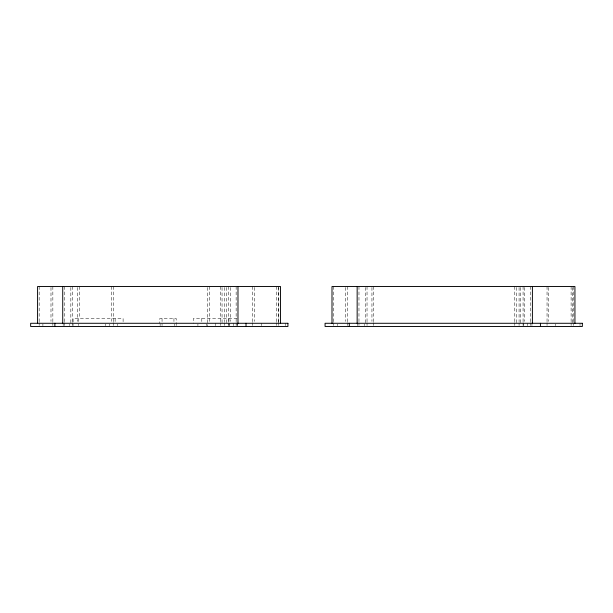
<?xml version="1.0" encoding="UTF-8"?>
<svg xmlns="http://www.w3.org/2000/svg" width="613" height="613" viewBox="0 0 613 613"><rect width="100%" height="100%" fill="white"/><g stroke="black" fill="none" stroke-linecap="round" stroke-linejoin="round"><path stroke-width="0.46" stroke-dasharray="3.06 2.3" d="M237.085 318.484L193.34 318.484L193.34 323.281M580.028 323.281L580.028 325.679M573.201 286.524L573.201 321.718M573.201 322.668L573.201 325.526M572.78 287.466L572.78 323.281M571.109 286.524L571.109 321.718M571.109 322.668L571.109 325.526M555.769 324.078L555.769 325.679M548.666 287.466L548.666 321.396M547.041 286.524L547.041 321.718M547.041 322.668L547.041 325.526M531.946 323.281L531.946 325.679M530.551 286.524L530.551 321.718M530.551 322.668L530.551 325.526M527.747 323.281L527.747 325.679M524.697 287.466L524.697 321.396M523.778 323.281L523.778 325.679M523.073 286.524L523.073 321.718M523.073 322.668L523.073 325.526M520.698 287.466L520.698 323.281M519.073 287.474L519.073 321.718M519.073 322.668L519.073 325.526M516.475 287.466L516.475 323.281M514.79 286.524L514.79 321.718M514.79 322.668L514.79 325.526M373.731 286.524L373.731 321.718M373.731 322.668L373.731 325.526M371.945 287.466L371.945 321.396M367.034 286.524L367.034 321.718M367.034 322.668L367.034 325.526M365.264 287.466L365.264 323.281M364.214 324.078L364.214 325.679M358.973 286.524L358.973 321.718M358.973 322.668L358.973 325.526M357.609 323.281L357.609 325.679M347.272 286.524L347.272 321.718M347.272 322.668L347.272 325.526M345.403 287.466L345.403 321.396M337.326 324.078L337.326 325.679M333.595 286.524L333.595 321.718M333.595 322.668L333.595 325.526M285.604 323.281L285.604 325.679M278.777 286.524L278.777 321.718M278.777 322.668L278.777 325.526M278.356 287.466L278.356 323.281M276.685 286.524L276.685 321.718M276.685 322.668L276.685 325.526M261.345 323.281L261.345 325.679M254.242 287.466L254.242 321.396M252.625 286.524L252.625 321.718M252.625 322.668L252.625 325.526M237.522 324.078L237.522 325.679M237.085 323.81L237.085 325.587M236.135 286.524L236.135 321.718M236.135 322.668L236.135 325.526M233.331 323.281L233.331 325.679M230.273 287.466L230.273 321.396M229.354 323.281L229.354 325.679M228.971 318.484L228.971 325.587M228.649 286.524L228.649 321.718M228.649 322.668L228.649 325.526M226.281 287.466L226.281 323.281M224.649 287.474L224.642 321.718M224.642 322.668L224.649 325.526M222.052 287.466L222.052 323.281M220.366 286.524L220.366 321.718M220.366 322.668L220.366 325.526M215.424 323.281L215.424 325.679M209.431 286.524L209.431 321.396M207.439 287.474L207.432 323.618M207.432 324.576L207.439 326.476M206.397 324.078L206.397 325.679M201.8 318.484L201.8 321.679M197.915 324.078L197.915 325.679M176.192 325.587L176.192 318.484L159.801 318.484L159.801 323.281M174.284 324.078L174.284 325.679M173.946 318.484L173.946 321.679M162.054 318.484L162.054 325.587M160.139 324.078L160.139 325.679M123.106 321.679L123.106 318.484L73.093 318.484L73.093 325.587M117.305 324.078L117.305 325.679M115.137 318.484L115.137 323.281M113.581 286.524L113.581 321.718M113.581 322.668L113.581 325.526M111.581 286.524L111.581 321.396M109.689 324.078L109.689 325.679M105.574 324.078L105.574 325.679M79.307 286.524L79.307 318.484M78.61 318.484L78.61 325.587M77.522 287.466L77.522 321.396M72.61 286.524L72.61 321.718M72.61 322.668L72.61 325.526M70.84 287.466L70.84 323.281M69.79 324.078L69.79 325.679M64.549 286.524L64.549 321.718M64.549 322.668L64.549 325.526M63.185 323.281L63.185 325.679M52.848 286.524L52.848 321.718M52.848 322.668L52.848 325.526M50.986 287.466L50.986 321.396M42.902 324.078L42.902 325.679M39.171 286.524L39.171 321.718M39.171 322.668L39.171 325.526"/><path stroke-width="0.92" d="M574.933 323.281L574.933 286.524L332.001 286.524L332.001 323.281M540.436 323.281L540.436 326.476M532.406 286.524L532.406 323.281M357.157 286.524L357.157 323.281M349.295 323.281L349.295 326.476M280.509 323.281L280.509 286.524L37.577 286.524L37.577 323.281M246.02 323.281L246.02 326.476M237.982 286.524L237.982 323.281M62.733 286.524L62.733 323.281M54.871 323.281L54.871 326.476M287.926 323.281L30.65 323.281L30.65 326.476L287.926 326.476L287.926 323.281M582.35 323.281L325.074 323.281L325.074 326.476L582.35 326.476L582.35 323.281"/></g></svg>
